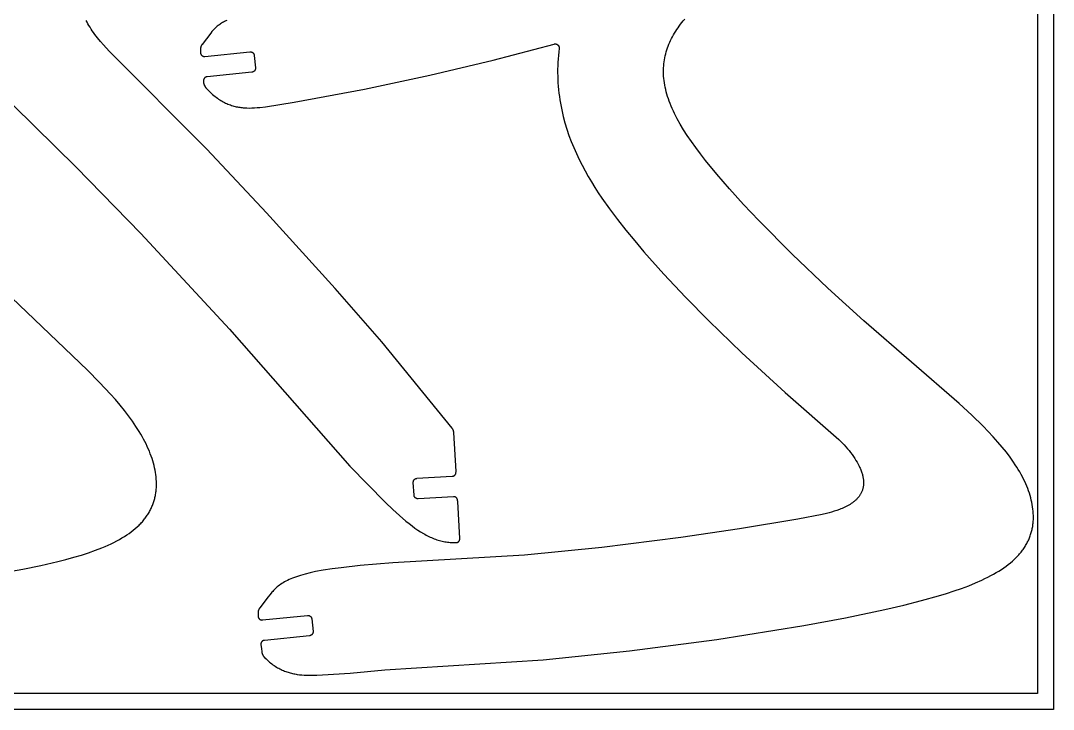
# Model space of a CAD drawing. Header units: millimetres. Extents: x -13379 to -9942, y 7 to 1157.
# Drawn here: x -10467 to -9942, y 7 to 357 of the extents above; entities that cross this region are included whole.
import ezdxf

# ---------------------------------------------------------------- set-up
doc = ezdxf.new("R2010")
doc.units = ezdxf.units.MM
doc.header["$MEASUREMENT"] = 0
doc.layers.add('SECCIONES', color=7, linetype='Continuous')
doc.layers.add('TABLERO GONZALO', color=1, linetype='Continuous')

msp = doc.modelspace()

# ---------------------------------------------------------------- linework, layer by layer
at = {"layer": 'SECCIONES'}
for points in [[(-10299.58, 24.94, 0), (-10281.94, 26.57, 0), (-10201.34, 31.75, 0), (-10157.55, 36.26, 0), (-10113.12, 42.05, 0), (-10068.91, 49.12, 0), (-10047.72, 53.06, 0), (-10027.62, 57.27, 0), (-10018.1, 59.48, 0), (-10009.01, 61.78, 0), (-10000.44, 64.18, 0), (-9996.36, 65.43, 0), (-9992.43, 66.72, 0), (-9988.65, 68.03, 0), (-9985.05, 69.39, 0), (-9981.61, 70.79, 0), (-9978.36, 72.24, 0), (-9976.8, 72.97, 0), (-9975.29, 73.72, 0), (-9973.83, 74.49, 0), (-9972.41, 75.26, 0), (-9971.04, 76.05, 0), (-9969.72, 76.84, 0), (-9968.45, 77.65, 0), (-9967.23, 78.48, 0), (-9966.06, 79.31, 0), (-9964.94, 80.16, 0), (-9963.87, 81.02, 0), (-9962.84, 81.89, 0), (-9961.87, 82.77, 0), (-9960.94, 83.67, 0), (-9960.07, 84.58, 0), (-9959.65, 85.04, 0), (-9959.24, 85.5, 0), (-9958.85, 85.97, 0), (-9958.46, 86.43, 0), (-9958.09, 86.9, 0), (-9957.73, 87.38, 0), (-9957.39, 87.85, 0), (-9957.05, 88.33, 0), (-9956.73, 88.82, 0), (-9956.42, 89.3, 0), (-9956.12, 89.79, 0), (-9955.83, 90.28, 0), (-9955.55, 90.77, 0), (-9955.28, 91.27, 0), (-9955.03, 91.77, 0), (-9954.79, 92.27, 0), (-9954.56, 92.77, 0), (-9954.33, 93.28, 0), (-9954.13, 93.79, 0), (-9953.93, 94.3, 0), (-9953.74, 94.81, 0), (-9953.56, 95.33, 0), (-9953.4, 95.84, 0), (-9953.24, 96.37, 0), (-9953.1, 96.89, 0), (-9952.96, 97.41, 0), (-9952.84, 97.94, 0), (-9952.73, 98.47, 0), (-9952.63, 99, 0), (-9952.53, 99.54, 0), (-9952.45, 100.07, 0), (-9952.38, 100.61, 0), (-9952.32, 101.15, 0), (-9952.27, 101.69, 0), (-9952.22, 102.24, 0), (-9952.19, 102.78, 0), (-9952.17, 103.33, 0), (-9952.16, 103.88, 0), (-9952.16, 104.99, 0), (-9952.2, 106.1, 0), (-9952.28, 107.22, 0), (-9952.4, 108.35, 0), (-9952.55, 109.48, 0), (-9952.74, 110.62, 0), (-9952.96, 111.77, 0), (-9953.23, 112.92, 0), (-9953.52, 114.08, 0), (-9953.85, 115.24, 0), (-9954.22, 116.41, 0), (-9954.62, 117.58, 0), (-9955.06, 118.77, 0), (-9955.54, 119.95, 0), (-9956.04, 121.14, 0), (-9956.59, 122.34, 0), (-9957.17, 123.55, 0), (-9957.78, 124.76, 0), (-9958.43, 125.97, 0), (-9959.12, 127.19, 0), (-9959.84, 128.42, 0), (-9960.6, 129.65, 0), (-9961.39, 130.9, 0), (-9962.22, 132.14, 0), (-9963.99, 134.66, 0), (-9965.91, 137.2, 0), (-9967.98, 139.78, 0), (-9970.19, 142.39, 0), (-9972.56, 145.04, 0), (-9975.08, 147.73, 0), (-9977.75, 150.47, 0), (-9983.54, 156.1, 0), (-9989.92, 161.97, 0), (-10038.38, 204, 0), (-10056.75, 220.67, 0), (-10074.87, 237.96, 0), (-10091.78, 255.02, 0), (-10099.5, 263.21, 0), (-10106.62, 271.06, 0), (-10113.06, 278.5, 0), (-10118.8, 285.5, 0), (-10121.39, 288.84, 0), (-10123.81, 292.06, 0), (-10126.04, 295.18, 0), (-10128.1, 298.2, 0), (-10129.97, 301.12, 0), (-10131.68, 303.94, 0), (-10133.21, 306.68, 0), (-10133.92, 308.01, 0), (-10134.58, 309.33, 0), (-10135.21, 310.63, 0), (-10135.79, 311.91, 0), (-10136.34, 313.17, 0), (-10136.85, 314.42, 0), (-10137.31, 315.64, 0), (-10137.75, 316.86, 0), (-10138.14, 318.06, 0), (-10138.5, 319.24, 0), (-10138.83, 320.41, 0), (-10139.11, 321.57, 0), (-10139.37, 322.72, 0), (-10139.59, 323.85, 0), (-10139.77, 324.98, 0), (-10139.93, 326.09, 0), (-10140.05, 327.19, 0), (-10140.13, 328.28, 0), (-10140.19, 329.37, 0), (-10140.21, 330.44, 0), (-10140.21, 331.5, 0), (-10140.17, 332.56, 0), (-10140.1, 333.61, 0), (-10140, 334.65, 0), (-10139.87, 335.68, 0), (-10139.72, 336.7, 0), (-10139.53, 337.72, 0), (-10139.31, 338.72, 0), (-10139.07, 339.72, 0), (-10138.79, 340.71, 0), (-10138.49, 341.7, 0), (-10138.17, 342.68, 0), (-10137.81, 343.65, 0), (-10137.43, 344.61, 0), (-10137.02, 345.57, 0), (-10136.58, 346.51, 0), (-10136.12, 347.46, 0), (-10135.63, 348.39, 0), (-10135.12, 349.32, 0), (-10134.58, 350.24, 0), (-10134.02, 351.15, 0), (-10133.44, 352.06, 0), (-10132.83, 352.95, 0), (-10132.19, 353.84, 0), (-10131.54, 354.73, 0), (-10130.86, 355.6, 0), (-10130.16, 356.47, 0), (-10129.44, 357.33, 0)], [(-10492.17, 334.51, 0), (-10438.85, 282.03, 0), (-10405.93, 248.34, 0), (-10360.86, 199.76, 0), (-10299.72, 130.1, 0), (-10281.59, 111.71, 0), (-10277.87, 108.17, 0), (-10274.4, 105.01, 0), (-10271.14, 102.23, 0), (-10269.58, 100.96, 0), (-10268.07, 99.79, 0), (-10266.58, 98.7, 0), (-10265.13, 97.69, 0), (-10263.71, 96.76, 0), (-10262.3, 95.91, 0), (-10261.61, 95.51, 0), (-10260.92, 95.13, 0), (-10260.24, 94.78, 0), (-10259.55, 94.44, 0), (-10258.87, 94.11, 0), (-10258.19, 93.81, 0), (-10257.52, 93.53, 0), (-10256.84, 93.26, 0), (-10256.17, 93.01, 0), (-10255.49, 92.78, 0), (-10254.82, 92.56, 0), (-10254.14, 92.36, 0), (-10253.46, 92.18, 0), (-10252.78, 92.02, 0), (-10252.09, 91.87, 0), (-10251.41, 91.74, 0), (-10250.72, 91.62, 0), (-10250.02, 91.52, 0), (-10249.32, 91.44, 0), (-10248.62, 91.37, 0), (-10247.91, 91.32, 0), (-10247.19, 91.28, 0), (-10246.47, 91.26, 0), (-10245.74, 91.26, 0), (-10245.69, 91.26, 0), (-10245.64, 91.26, 0), (-10245.59, 91.26, 0), (-10245.54, 91.27, 0), (-10245.49, 91.27, 0), (-10245.44, 91.28, 0), (-10245.39, 91.29, 0), (-10245.34, 91.3, 0), (-10245.29, 91.31, 0), (-10245.24, 91.32, 0), (-10245.19, 91.33, 0), (-10245.14, 91.35, 0), (-10245.09, 91.36, 0), (-10245.04, 91.38, 0), (-10244.99, 91.4, 0), (-10244.95, 91.42, 0), (-10244.9, 91.44, 0), (-10244.85, 91.46, 0), (-10244.81, 91.49, 0), (-10244.76, 91.51, 0), (-10244.72, 91.54, 0), (-10244.67, 91.56, 0), (-10244.63, 91.59, 0), (-10244.59, 91.62, 0), (-10244.55, 91.65, 0), (-10244.51, 91.68, 0), (-10244.47, 91.71, 0), (-10244.43, 91.75, 0), (-10244.39, 91.78, 0), (-10244.36, 91.81, 0), (-10244.32, 91.85, 0), (-10244.29, 91.88, 0), (-10244.25, 91.92, 0), (-10244.22, 91.96, 0), (-10244.19, 92, 0), (-10244.16, 92.04, 0), (-10244.13, 92.08, 0), (-10244.1, 92.12, 0), (-10244.07, 92.16, 0), (-10244.04, 92.2, 0), (-10244.02, 92.25, 0), (-10243.99, 92.29, 0), (-10243.97, 92.34, 0), (-10243.94, 92.38, 0), (-10243.92, 92.43, 0), (-10243.9, 92.48, 0), (-10243.88, 92.52, 0), (-10243.86, 92.57, 0), (-10243.85, 92.62, 0), (-10243.83, 92.67, 0), (-10243.82, 92.72, 0), (-10243.8, 92.77, 0), (-10243.79, 92.82, 0), (-10243.78, 92.87, 0), (-10243.77, 92.92, 0), (-10243.76, 92.97, 0), (-10243.76, 93.02, 0), (-10243.75, 93.07, 0), (-10243.75, 93.12, 0), (-10243.74, 93.17, 0), (-10243.74, 93.22, 0), (-10243.74, 93.27, 0), (-10243.74, 93.32, 0), (-10243.75, 93.37, 0), (-10244.83, 112.23, 0), (-10244.86, 112.73, 0), (-10244.86, 112.79, 0), (-10244.87, 112.86, 0), (-10244.88, 112.93, 0), (-10244.89, 113, 0), (-10244.91, 113.06, 0), (-10244.92, 113.13, 0), (-10244.94, 113.2, 0), (-10244.96, 113.26, 0), (-10244.99, 113.33, 0), (-10245.01, 113.39, 0), (-10245.04, 113.45, 0), (-10245.07, 113.51, 0), (-10245.1, 113.57, 0), (-10245.13, 113.63, 0), (-10245.17, 113.69, 0), (-10245.21, 113.75, 0), (-10245.25, 113.8, 0), (-10245.29, 113.86, 0), (-10245.33, 113.91, 0), (-10245.38, 113.96, 0), (-10245.43, 114.01, 0), (-10245.47, 114.06, 0), (-10245.52, 114.11, 0), (-10245.58, 114.15, 0), (-10245.63, 114.19, 0), (-10245.68, 114.23, 0), (-10245.74, 114.27, 0), (-10245.8, 114.31, 0), (-10245.86, 114.34, 0), (-10245.92, 114.38, 0), (-10245.98, 114.41, 0), (-10246.04, 114.44, 0), (-10246.1, 114.46, 0), (-10246.16, 114.49, 0), (-10246.23, 114.51, 0), (-10246.29, 114.53, 0), (-10246.36, 114.55, 0), (-10246.43, 114.57, 0), (-10246.49, 114.58, 0), (-10246.56, 114.59, 0), (-10246.63, 114.6, 0), (-10246.7, 114.61, 0), (-10246.76, 114.61, 0), (-10246.83, 114.61, 0), (-10246.9, 114.61, 0), (-10246.97, 114.61, 0), (-10264.94, 113.58, 0), (-10265.01, 113.57, 0), (-10265.08, 113.57, 0), (-10265.14, 113.57, 0), (-10265.21, 113.58, 0), (-10265.28, 113.58, 0), (-10265.35, 113.59, 0), (-10265.42, 113.6, 0), (-10265.48, 113.62, 0), (-10265.55, 113.63, 0), (-10265.61, 113.65, 0), (-10265.68, 113.67, 0), (-10265.74, 113.69, 0), (-10265.81, 113.72, 0), (-10265.87, 113.75, 0), (-10265.93, 113.78, 0), (-10265.99, 113.81, 0), (-10266.05, 113.84, 0), (-10266.11, 113.87, 0), (-10266.17, 113.91, 0), (-10266.23, 113.95, 0), (-10266.28, 113.99, 0), (-10266.33, 114.03, 0), (-10266.39, 114.08, 0), (-10266.44, 114.13, 0), (-10266.48, 114.17, 0), (-10266.53, 114.22, 0), (-10266.58, 114.27, 0), (-10266.62, 114.33, 0), (-10266.66, 114.38, 0), (-10266.7, 114.44, 0), (-10266.74, 114.49, 0), (-10266.77, 114.55, 0), (-10266.81, 114.61, 0), (-10266.84, 114.67, 0), (-10266.87, 114.73, 0), (-10266.9, 114.8, 0), (-10266.92, 114.86, 0), (-10266.95, 114.92, 0), (-10266.97, 114.99, 0), (-10266.99, 115.05, 0), (-10267, 115.12, 0), (-10267.02, 115.19, 0), (-10267.03, 115.25, 0), (-10267.04, 115.32, 0), (-10267.05, 115.39, 0), (-10267.05, 115.46, 0), (-10267.42, 121.85, 0), (-10267.42, 121.92, 0), (-10267.42, 121.99, 0), (-10267.42, 122.06, 0), (-10267.42, 122.13, 0), (-10267.41, 122.2, 0), (-10267.4, 122.26, 0), (-10267.39, 122.33, 0), (-10267.37, 122.4, 0), (-10267.36, 122.47, 0), (-10267.34, 122.54, 0), (-10267.32, 122.6, 0), (-10267.29, 122.67, 0), (-10267.27, 122.73, 0), (-10267.24, 122.8, 0), (-10267.21, 122.86, 0), (-10267.18, 122.92, 0), (-10267.14, 122.98, 0), (-10267.1, 123.04, 0), (-10267.07, 123.1, 0), (-10267.03, 123.16, 0), (-10266.98, 123.21, 0), (-10266.94, 123.27, 0), (-10266.89, 123.32, 0), (-10266.84, 123.37, 0), (-10266.79, 123.42, 0), (-10266.74, 123.46, 0), (-10266.69, 123.51, 0), (-10266.63, 123.55, 0), (-10266.58, 123.59, 0), (-10266.52, 123.63, 0), (-10266.46, 123.67, 0), (-10266.4, 123.71, 0), (-10266.34, 123.74, 0), (-10266.28, 123.77, 0), (-10266.21, 123.8, 0), (-10266.15, 123.82, 0), (-10266.08, 123.85, 0), (-10266.02, 123.87, 0), (-10265.95, 123.89, 0), (-10265.88, 123.91, 0), (-10265.81, 123.92, 0), (-10265.74, 123.94, 0), (-10265.68, 123.95, 0), (-10265.61, 123.95, 0), (-10265.54, 123.96, 0), (-10247.59, 124.99, 0), (-10247.52, 125, 0), (-10247.45, 125, 0), (-10247.38, 125.01, 0), (-10247.31, 125.03, 0), (-10247.25, 125.04, 0), (-10247.18, 125.06, 0), (-10247.11, 125.08, 0), (-10247.05, 125.1, 0), (-10246.98, 125.12, 0), (-10246.92, 125.15, 0), (-10246.85, 125.18, 0), (-10246.79, 125.21, 0), (-10246.73, 125.24, 0), (-10246.67, 125.27, 0), (-10246.61, 125.31, 0), (-10246.55, 125.35, 0), (-10246.5, 125.39, 0), (-10246.44, 125.43, 0), (-10246.39, 125.48, 0), (-10246.34, 125.53, 0), (-10246.29, 125.57, 0), (-10246.24, 125.62, 0), (-10246.19, 125.68, 0), (-10246.15, 125.73, 0), (-10246.11, 125.78, 0), (-10246.07, 125.84, 0), (-10246.03, 125.9, 0), (-10245.99, 125.96, 0), (-10245.96, 126.02, 0), (-10245.92, 126.08, 0), (-10245.89, 126.14, 0), (-10245.86, 126.2, 0), (-10245.84, 126.27, 0), (-10245.81, 126.33, 0), (-10245.79, 126.4, 0), (-10245.77, 126.47, 0), (-10245.76, 126.53, 0), (-10245.74, 126.6, 0), (-10245.73, 126.67, 0), (-10245.72, 126.74, 0), (-10245.71, 126.81, 0), (-10245.71, 126.88, 0), (-10245.71, 126.94, 0), (-10245.7, 127.25, 0), (-10245.7, 127.29, 0), (-10245.7, 127.32, 0), (-10245.7, 127.36, 0), (-10245.7, 127.4, 0), (-10246.84, 147.24, 0), (-10246.85, 147.31, 0), (-10246.85, 147.39, 0), (-10246.86, 147.46, 0), (-10246.87, 147.54, 0), (-10246.88, 147.62, 0), (-10246.89, 147.69, 0), (-10246.91, 147.77, 0), (-10246.92, 147.84, 0), (-10246.94, 147.92, 0), (-10246.96, 147.99, 0), (-10246.98, 148.07, 0), (-10247, 148.14, 0), (-10247.02, 148.22, 0), (-10247.05, 148.29, 0), (-10247.07, 148.36, 0), (-10247.1, 148.44, 0), (-10247.13, 148.51, 0), (-10247.16, 148.58, 0), (-10247.19, 148.65, 0), (-10247.22, 148.72, 0), (-10247.26, 148.79, 0), (-10247.29, 148.86, 0), (-10247.33, 148.93, 0), (-10247.37, 149, 0), (-10247.4, 149.06, 0), (-10247.44, 149.13, 0), (-10247.49, 149.19, 0), (-10247.53, 149.26, 0), (-10247.57, 149.32, 0), (-10247.62, 149.38, 0), (-10247.66, 149.44, 0), (-10247.71, 149.5, 0), (-10283.49, 193.29, 0), (-10307.13, 220.48, 0), (-10341.96, 258.86, 0), (-10372.43, 291.18, 0), (-10421.98, 340.98, 0), (-10424.98, 344.28, 0), (-10426.48, 346.02, 0), (-10427.93, 347.8, 0), (-10429.31, 349.59, 0), (-10429.97, 350.49, 0), (-10430.59, 351.39, 0), (-10431.19, 352.29, 0), (-10431.76, 353.19, 0), (-10432.29, 354.08, 0), (-10432.79, 354.96, 0), (-10433.25, 355.84, 0), (-10433.68, 356.71, 0)], [(-10362.19, 356.68, 0), (-10362.77, 356.4, 0), (-10363.33, 356.12, 0), (-10363.87, 355.84, 0), (-10364.39, 355.55, 0), (-10364.88, 355.26, 0), (-10365.35, 354.96, 0), (-10365.81, 354.66, 0), (-10366.24, 354.35, 0), (-10366.66, 354.04, 0), (-10367.06, 353.72, 0), (-10367.44, 353.4, 0), (-10367.81, 353.07, 0), (-10368.16, 352.73, 0), (-10368.5, 352.39, 0), (-10368.84, 352.05, 0), (-10369.16, 351.7, 0), (-10369.47, 351.34, 0), (-10369.77, 350.98, 0), (-10370.36, 350.23, 0), (-10374.75, 344.53, 0), (-10374.8, 344.47, 0), (-10374.85, 344.41, 0), (-10374.89, 344.34, 0), (-10374.94, 344.27, 0), (-10374.98, 344.21, 0), (-10375.02, 344.14, 0), (-10375.06, 344.07, 0), (-10375.1, 344, 0), (-10375.14, 343.93, 0), (-10375.18, 343.86, 0), (-10375.21, 343.78, 0), (-10375.25, 343.71, 0), (-10375.28, 343.63, 0), (-10375.31, 343.56, 0), (-10375.34, 343.48, 0), (-10375.36, 343.41, 0), (-10375.39, 343.33, 0), (-10375.41, 343.25, 0), (-10375.44, 343.17, 0), (-10375.46, 343.1, 0), (-10375.48, 343.02, 0), (-10375.5, 342.94, 0), (-10375.51, 342.86, 0), (-10375.53, 342.78, 0), (-10375.54, 342.7, 0), (-10375.55, 342.62, 0), (-10375.56, 342.54, 0), (-10375.57, 342.46, 0), (-10375.58, 342.38, 0), (-10375.58, 342.3, 0), (-10375.58, 342.22, 0), (-10375.59, 342.14, 0), (-10375.6, 341.3, 0), (-10375.61, 340.4, 0), (-10375.61, 340.33, 0), (-10375.6, 340.27, 0), (-10375.6, 340.2, 0), (-10375.59, 340.13, 0), (-10375.58, 340.06, 0), (-10375.57, 339.99, 0), (-10375.56, 339.93, 0), (-10375.54, 339.86, 0), (-10375.52, 339.79, 0), (-10375.5, 339.73, 0), (-10375.48, 339.66, 0), (-10375.45, 339.6, 0), (-10375.42, 339.54, 0), (-10375.39, 339.47, 0), (-10375.36, 339.41, 0), (-10375.33, 339.35, 0), (-10375.29, 339.3, 0), (-10375.25, 339.24, 0), (-10375.21, 339.18, 0), (-10375.17, 339.13, 0), (-10375.13, 339.07, 0), (-10375.08, 339.02, 0), (-10375.03, 338.97, 0), (-10374.98, 338.93, 0), (-10374.93, 338.88, 0), (-10374.88, 338.83, 0), (-10374.83, 338.79, 0), (-10374.77, 338.75, 0), (-10374.71, 338.71, 0), (-10374.66, 338.67, 0), (-10374.6, 338.64, 0), (-10374.54, 338.61, 0), (-10374.47, 338.58, 0), (-10374.41, 338.55, 0), (-10374.35, 338.52, 0), (-10374.28, 338.5, 0), (-10374.22, 338.47, 0), (-10374.15, 338.45, 0), (-10374.09, 338.44, 0), (-10374.02, 338.42, 0), (-10373.95, 338.41, 0), (-10373.88, 338.4, 0), (-10373.82, 338.39, 0), (-10373.75, 338.38, 0), (-10373.68, 338.38, 0), (-10373.61, 338.38, 0), (-10373.54, 338.38, 0), (-10373.47, 338.38, 0), (-10373.4, 338.39, 0), (-10350.48, 340.73, 0), (-10350.41, 340.74, 0), (-10350.35, 340.74, 0), (-10350.28, 340.74, 0), (-10350.21, 340.74, 0), (-10350.14, 340.74, 0), (-10350.07, 340.73, 0), (-10350.01, 340.72, 0), (-10349.94, 340.71, 0), (-10349.87, 340.7, 0), (-10349.8, 340.68, 0), (-10349.74, 340.67, 0), (-10349.67, 340.65, 0), (-10349.61, 340.62, 0), (-10349.54, 340.6, 0), (-10349.48, 340.57, 0), (-10349.42, 340.55, 0), (-10349.36, 340.51, 0), (-10349.3, 340.48, 0), (-10349.24, 340.45, 0), (-10349.18, 340.41, 0), (-10349.13, 340.37, 0), (-10349.07, 340.33, 0), (-10349.02, 340.29, 0), (-10348.96, 340.25, 0), (-10348.91, 340.2, 0), (-10348.86, 340.15, 0), (-10348.82, 340.1, 0), (-10348.77, 340.05, 0), (-10348.73, 340, 0), (-10348.69, 339.95, 0), (-10348.65, 339.89, 0), (-10348.61, 339.84, 0), (-10348.57, 339.78, 0), (-10348.54, 339.72, 0), (-10348.5, 339.66, 0), (-10348.47, 339.6, 0), (-10348.44, 339.54, 0), (-10348.42, 339.47, 0), (-10348.39, 339.41, 0), (-10348.37, 339.34, 0), (-10348.35, 339.28, 0), (-10348.34, 339.21, 0), (-10348.32, 339.15, 0), (-10348.31, 339.08, 0), (-10348.3, 339.01, 0), (-10348.29, 338.94, 0), (-10347.64, 332.58, 0), (-10347.63, 332.51, 0), (-10347.63, 332.44, 0), (-10347.63, 332.37, 0), (-10347.63, 332.3, 0), (-10347.63, 332.24, 0), (-10347.64, 332.17, 0), (-10347.65, 332.1, 0), (-10347.66, 332.03, 0), (-10347.67, 331.96, 0), (-10347.69, 331.9, 0), (-10347.7, 331.83, 0), (-10347.72, 331.77, 0), (-10347.75, 331.7, 0), (-10347.77, 331.64, 0), (-10347.8, 331.57, 0), (-10347.82, 331.51, 0), (-10347.85, 331.45, 0), (-10347.89, 331.39, 0), (-10347.92, 331.33, 0), (-10347.96, 331.27, 0), (-10348, 331.22, 0), (-10348.04, 331.16, 0), (-10348.08, 331.11, 0), (-10348.12, 331.06, 0), (-10348.17, 331.01, 0), (-10348.22, 330.96, 0), (-10348.27, 330.91, 0), (-10348.32, 330.86, 0), (-10348.37, 330.82, 0), (-10348.42, 330.78, 0), (-10348.48, 330.74, 0), (-10348.53, 330.7, 0), (-10348.59, 330.66, 0), (-10348.65, 330.63, 0), (-10348.71, 330.6, 0), (-10348.77, 330.57, 0), (-10348.83, 330.54, 0), (-10348.9, 330.51, 0), (-10348.96, 330.49, 0), (-10349.03, 330.47, 0), (-10349.09, 330.45, 0), (-10349.16, 330.43, 0), (-10349.22, 330.41, 0), (-10349.29, 330.4, 0), (-10349.36, 330.39, 0), (-10349.43, 330.38, 0), (-10372.27, 328.05, 0), (-10372.33, 328.04, 0), (-10372.4, 328.03, 0), (-10372.47, 328.02, 0), (-10372.54, 328, 0), (-10372.61, 327.99, 0), (-10372.67, 327.97, 0), (-10372.74, 327.94, 0), (-10372.8, 327.92, 0), (-10372.87, 327.89, 0), (-10372.93, 327.86, 0), (-10372.99, 327.83, 0), (-10373.05, 327.8, 0), (-10373.11, 327.76, 0), (-10373.17, 327.73, 0), (-10373.23, 327.69, 0), (-10373.28, 327.65, 0), (-10373.34, 327.6, 0), (-10373.39, 327.56, 0), (-10373.44, 327.51, 0), (-10373.49, 327.46, 0), (-10373.54, 327.41, 0), (-10373.58, 327.36, 0), (-10373.63, 327.31, 0), (-10373.67, 327.25, 0), (-10373.71, 327.19, 0), (-10373.75, 327.14, 0), (-10373.79, 327.08, 0), (-10373.82, 327.02, 0), (-10373.85, 326.95, 0), (-10373.88, 326.89, 0), (-10373.91, 326.83, 0), (-10373.94, 326.76, 0), (-10373.96, 326.7, 0), (-10373.98, 326.63, 0), (-10374, 326.57, 0), (-10374.01, 326.5, 0), (-10374.03, 326.43, 0), (-10374.04, 326.36, 0), (-10374.05, 326.29, 0), (-10374.06, 326.22, 0), (-10374.06, 326.16, 0), (-10374.06, 326.09, 0), (-10374.07, 325.55, 0), (-10374.07, 325.44, 0), (-10374.07, 325.32, 0), (-10374.06, 325.21, 0), (-10374.05, 325.09, 0), (-10374.04, 324.98, 0), (-10374.02, 324.86, 0), (-10374, 324.75, 0), (-10373.97, 324.63, 0), (-10373.95, 324.52, 0), (-10373.92, 324.41, 0), (-10373.88, 324.3, 0), (-10373.85, 324.19, 0), (-10373.81, 324.08, 0), (-10373.76, 323.97, 0), (-10373.72, 323.87, 0), (-10373.67, 323.76, 0), (-10373.45, 323.32, 0), (-10373.41, 323.22, 0), (-10373.36, 323.13, 0), (-10373.3, 323.03, 0), (-10373.25, 322.94, 0), (-10373.19, 322.85, 0), (-10373.13, 322.76, 0), (-10373.07, 322.68, 0), (-10373, 322.59, 0), (-10372.94, 322.51, 0), (-10372.87, 322.43, 0), (-10372.79, 322.35, 0), (-10372.72, 322.27, 0), (-10372.65, 322.19, 0), (-10372.57, 322.12, 0), (-10372.49, 322.05, 0), (-10372.41, 321.98, 0), (-10371.81, 321.34, 0), (-10371.21, 320.73, 0), (-10370.61, 320.15, 0), (-10370.01, 319.59, 0), (-10369.41, 319.06, 0), (-10368.81, 318.55, 0), (-10368.21, 318.06, 0), (-10367.61, 317.6, 0), (-10367, 317.17, 0), (-10366.4, 316.75, 0), (-10365.8, 316.36, 0), (-10365.2, 315.99, 0), (-10364.6, 315.63, 0), (-10364, 315.3, 0), (-10363.41, 314.99, 0), (-10362.81, 314.7, 0), (-10362.21, 314.43, 0), (-10361.62, 314.17, 0), (-10361.02, 313.93, 0), (-10360.42, 313.71, 0), (-10359.83, 313.51, 0), (-10359.23, 313.32, 0), (-10358.64, 313.15, 0), (-10358.04, 312.99, 0), (-10357.44, 312.85, 0), (-10356.85, 312.73, 0), (-10356.25, 312.62, 0), (-10355.65, 312.52, 0), (-10355.04, 312.43, 0), (-10354.44, 312.36, 0), (-10353.83, 312.3, 0), (-10353.22, 312.25, 0), (-10352.6, 312.21, 0), (-10351.98, 312.19, 0), (-10350.73, 312.17, 0), (-10349.45, 312.19, 0), (-10348.15, 312.25, 0), (-10346.81, 312.35, 0), (-10345.43, 312.48, 0), (-10342.53, 312.82, 0), (-10327.95, 315.09, 0), (-10292.29, 321.68, 0), (-10258.93, 328.83, 0), (-10226.84, 336.51, 0), (-10195.78, 344.68, 0), (-10195.72, 344.7, 0), (-10195.65, 344.71, 0), (-10195.58, 344.72, 0), (-10195.51, 344.73, 0), (-10195.44, 344.74, 0), (-10195.38, 344.75, 0), (-10195.31, 344.75, 0), (-10195.24, 344.75, 0), (-10195.17, 344.75, 0), (-10195.1, 344.75, 0), (-10195.03, 344.74, 0), (-10194.96, 344.73, 0), (-10194.89, 344.72, 0), (-10194.83, 344.71, 0), (-10194.76, 344.69, 0), (-10194.69, 344.67, 0), (-10194.63, 344.65, 0), (-10194.56, 344.63, 0), (-10194.5, 344.6, 0), (-10194.43, 344.58, 0), (-10194.37, 344.55, 0), (-10194.31, 344.51, 0), (-10194.25, 344.48, 0), (-10194.19, 344.44, 0), (-10194.13, 344.41, 0), (-10194.07, 344.37, 0), (-10194.02, 344.33, 0), (-10193.97, 344.28, 0), (-10193.91, 344.24, 0), (-10193.86, 344.19, 0), (-10193.81, 344.14, 0), (-10193.77, 344.09, 0), (-10193.72, 344.04, 0), (-10193.68, 343.98, 0), (-10193.64, 343.93, 0), (-10193.6, 343.87, 0), (-10193.56, 343.81, 0), (-10193.52, 343.76, 0), (-10193.49, 343.69, 0), (-10193.46, 343.63, 0), (-10193.43, 343.57, 0), (-10193.4, 343.51, 0), (-10193.38, 343.44, 0), (-10193.35, 343.38, 0), (-10193.33, 343.31, 0), (-10193.31, 343.24, 0), (-10193.3, 343.18, 0), (-10193.28, 343.11, 0), (-10193.27, 343.04, 0), (-10193.26, 342.97, 0), (-10193.26, 342.9, 0), (-10193.25, 342.83, 0), (-10193.25, 342.77, 0), (-10193.25, 342.7, 0), (-10193.26, 342.63, 0), (-10193.26, 342.56, 0), (-10193.27, 342.49, 0), (-10193.49, 340.7, 0), (-10193.67, 338.91, 0), (-10193.81, 337.11, 0), (-10193.92, 335.31, 0), (-10193.99, 333.58, 0), (-10194.03, 331.84, 0), (-10194.04, 330.11, 0), (-10194.01, 328.38, 0), (-10193.95, 326.65, 0), (-10193.86, 324.92, 0), (-10193.73, 323.19, 0), (-10193.57, 321.47, 0), (-10193.38, 319.76, 0), (-10193.16, 318.06, 0), (-10192.91, 316.36, 0), (-10192.62, 314.66, 0), (-10192.31, 312.97, 0), (-10191.97, 311.29, 0), (-10191.19, 307.94, 0), (-10190.32, 304.68, 0), (-10189.34, 301.45, 0), (-10188.26, 298.25, 0), (-10187.09, 295.09, 0), (-10185.84, 292.03, 0), (-10184.52, 289.02, 0), (-10183.11, 286.03, 0), (-10181.63, 283.09, 0), (-10180.1, 280.22, 0), (-10178.51, 277.39, 0), (-10176.85, 274.59, 0), (-10175.14, 271.83, 0), (-10173.36, 269.06, 0), (-10171.53, 266.33, 0), (-10167.74, 260.95, 0), (-10163.65, 255.49, 0), (-10159.43, 250.13, 0), (-10154.87, 244.58, 0), (-10150.21, 239.12, 0), (-10140.05, 227.78, 0), (-10129.01, 216.09, 0), (-10117.17, 204.08, 0), (-10100.37, 187.79, 0), (-10078.37, 167.54, 0), (-10051.05, 143.7, 0), (-10050.15, 142.81, 0), (-10049.27, 141.89, 0), (-10048.39, 140.95, 0), (-10047.54, 140, 0), (-10046.7, 139.03, 0), (-10045.9, 138.04, 0), (-10045.12, 137.05, 0), (-10044.37, 136.06, 0), (-10043.66, 135.06, 0), (-10042.99, 134.07, 0), (-10042.36, 133.07, 0), (-10041.78, 132.09, 0), (-10041.24, 131.11, 0), (-10040.74, 130.13, 0), (-10040.51, 129.65, 0), (-10040.29, 129.17, 0), (-10040.09, 128.7, 0), (-10039.9, 128.23, 0), (-10039.72, 127.76, 0), (-10039.55, 127.29, 0), (-10039.39, 126.83, 0), (-10039.25, 126.38, 0), (-10039.12, 125.92, 0), (-10039, 125.48, 0), (-10038.9, 125.03, 0), (-10038.8, 124.59, 0), (-10038.73, 124.16, 0), (-10038.66, 123.73, 0), (-10038.6, 123.31, 0), (-10038.56, 122.89, 0), (-10038.53, 122.47, 0), (-10038.51, 122.07, 0), (-10038.51, 121.66, 0), (-10038.52, 121.26, 0), (-10038.54, 120.87, 0), (-10038.57, 120.49, 0), (-10038.61, 120.1, 0), (-10038.67, 119.73, 0), (-10038.73, 119.36, 0), (-10038.81, 119, 0), (-10038.9, 118.64, 0), (-10039, 118.29, 0), (-10039.11, 117.94, 0), (-10039.23, 117.6, 0), (-10039.36, 117.26, 0), (-10039.51, 116.93, 0), (-10039.66, 116.61, 0), (-10039.82, 116.29, 0), (-10039.99, 115.98, 0), (-10040.17, 115.68, 0), (-10040.36, 115.38, 0), (-10040.56, 115.08, 0), (-10040.77, 114.79, 0), (-10040.99, 114.51, 0), (-10041.21, 114.23, 0), (-10041.45, 113.96, 0), (-10041.69, 113.7, 0), (-10041.93, 113.44, 0), (-10042.19, 113.18, 0), (-10042.45, 112.93, 0), (-10042.72, 112.69, 0), (-10043, 112.45, 0), (-10043.28, 112.22, 0), (-10043.56, 111.99, 0), (-10043.86, 111.76, 0), (-10044.15, 111.55, 0), (-10044.46, 111.33, 0), (-10044.76, 111.13, 0), (-10045.39, 110.73, 0), (-10046.03, 110.34, 0), (-10046.69, 109.98, 0), (-10047.36, 109.63, 0), (-10048.03, 109.3, 0), (-10048.71, 108.99, 0), (-10049.4, 108.69, 0), (-10050.09, 108.41, 0), (-10050.77, 108.15, 0), (-10052.14, 107.65, 0), (-10053.49, 107.21, 0), (-10054.8, 106.81, 0), (-10056.07, 106.45, 0), (-10057.28, 106.13, 0), (-10059.53, 105.6, 0), (-10071.89, 103.27, 0), (-10101.6, 98.23, 0), (-10131.42, 93.84, 0), (-10171.63, 88.83, 0), (-10210.85, 84.98, 0), (-10277.74, 80.96, 0), (-10294.38, 79.58, 0), (-10304.03, 78.51, 0), (-10308.71, 77.9, 0), (-10313.2, 77.22, 0), (-10317.06, 76.53, 0), (-10319.81, 75.93, 0), (-10322.35, 75.3, 0), (-10323.54, 74.98, 0), (-10324.68, 74.64, 0), (-10325.78, 74.3, 0), (-10326.82, 73.95, 0), (-10327.82, 73.59, 0), (-10328.77, 73.22, 0), (-10329.68, 72.85, 0), (-10330.54, 72.47, 0), (-10331.37, 72.08, 0), (-10332.15, 71.68, 0), (-10332.89, 71.28, 0), (-10333.59, 70.87, 0), (-10334.26, 70.45, 0), (-10334.89, 70.03, 0), (-10335.48, 69.61, 0), (-10336.05, 69.18, 0), (-10336.59, 68.74, 0), (-10337.1, 68.3, 0), (-10337.58, 67.86, 0), (-10338.04, 67.41, 0), (-10338.47, 66.96, 0), (-10338.89, 66.51, 0), (-10339.29, 66.06, 0), (-10339.68, 65.61, 0), (-10340.41, 64.7, 0), (-10341.11, 63.8, 0), (-10345.5, 58.1, 0), (-10345.55, 58.04, 0), (-10345.59, 57.98, 0), (-10345.64, 57.91, 0), (-10345.68, 57.84, 0), (-10345.73, 57.78, 0), (-10345.77, 57.71, 0), (-10345.81, 57.64, 0), (-10345.85, 57.57, 0), (-10345.89, 57.5, 0), (-10345.92, 57.42, 0), (-10345.96, 57.35, 0), (-10345.99, 57.28, 0), (-10346.02, 57.2, 0), (-10346.05, 57.13, 0), (-10346.08, 57.05, 0), (-10346.11, 56.98, 0), (-10346.14, 56.9, 0), (-10346.16, 56.82, 0), (-10346.18, 56.74, 0), (-10346.2, 56.66, 0), (-10346.22, 56.59, 0), (-10346.24, 56.51, 0), (-10346.26, 56.43, 0), (-10346.27, 56.35, 0), (-10346.28, 56.27, 0), (-10346.3, 56.19, 0), (-10346.31, 56.11, 0), (-10346.31, 56.03, 0), (-10346.32, 55.95, 0), (-10346.33, 55.87, 0), (-10346.33, 55.79, 0), (-10346.33, 55.71, 0), (-10346.35, 54.27, 0), (-10346.35, 54.23, 0), (-10346.35, 54.2, 0), (-10346.35, 54.16, 0), (-10346.34, 54.12, 0), (-10346.34, 54.08, 0), (-10346.34, 54.04, 0), (-10346.33, 54, 0), (-10346.33, 53.96, 0), (-10346.28, 53.66, 0), (-10346.27, 53.59, 0), (-10346.26, 53.52, 0), (-10346.24, 53.46, 0), (-10346.22, 53.39, 0), (-10346.2, 53.32, 0), (-10346.18, 53.26, 0), (-10346.16, 53.19, 0), (-10346.13, 53.13, 0), (-10346.1, 53.07, 0), (-10346.07, 53, 0), (-10346.03, 52.94, 0), (-10346, 52.88, 0), (-10345.96, 52.83, 0), (-10345.92, 52.77, 0), (-10345.88, 52.71, 0), (-10345.83, 52.66, 0), (-10345.79, 52.61, 0), (-10345.74, 52.56, 0), (-10345.69, 52.51, 0), (-10345.64, 52.46, 0), (-10345.59, 52.42, 0), (-10345.53, 52.37, 0), (-10345.48, 52.33, 0), (-10345.42, 52.29, 0), (-10345.36, 52.25, 0), (-10345.3, 52.22, 0), (-10345.24, 52.19, 0), (-10345.18, 52.15, 0), (-10345.12, 52.12, 0), (-10345.05, 52.1, 0), (-10344.99, 52.07, 0), (-10344.92, 52.05, 0), (-10344.86, 52.03, 0), (-10344.79, 52.01, 0), (-10344.72, 52, 0), (-10344.66, 51.98, 0), (-10344.59, 51.97, 0), (-10344.52, 51.96, 0), (-10344.45, 51.96, 0), (-10344.38, 51.95, 0), (-10344.31, 51.95, 0), (-10344.24, 51.95, 0), (-10344.17, 51.96, 0), (-10344.1, 51.96, 0), (-10321.23, 54.3, 0), (-10321.16, 54.3, 0), (-10321.09, 54.31, 0), (-10321.02, 54.31, 0), (-10320.96, 54.31, 0), (-10320.89, 54.3, 0), (-10320.82, 54.3, 0), (-10320.75, 54.29, 0), (-10320.68, 54.28, 0), (-10320.62, 54.27, 0), (-10320.55, 54.25, 0), (-10320.48, 54.23, 0), (-10320.42, 54.21, 0), (-10320.35, 54.19, 0), (-10320.29, 54.17, 0), (-10320.23, 54.14, 0), (-10320.16, 54.11, 0), (-10320.1, 54.08, 0), (-10320.04, 54.05, 0), (-10319.98, 54.02, 0), (-10319.93, 53.98, 0), (-10319.87, 53.94, 0), (-10319.82, 53.9, 0), (-10319.76, 53.86, 0), (-10319.71, 53.82, 0), (-10319.66, 53.77, 0), (-10319.61, 53.72, 0), (-10319.56, 53.67, 0), (-10319.52, 53.62, 0), (-10319.47, 53.57, 0), (-10319.43, 53.52, 0), (-10319.39, 53.46, 0), (-10319.35, 53.4, 0), (-10319.32, 53.35, 0), (-10319.28, 53.29, 0), (-10319.25, 53.23, 0), (-10319.22, 53.17, 0), (-10319.19, 53.1, 0), (-10319.16, 53.04, 0), (-10319.14, 52.98, 0), (-10319.12, 52.91, 0), (-10319.1, 52.85, 0), (-10319.08, 52.78, 0), (-10319.07, 52.71, 0), (-10319.05, 52.65, 0), (-10319.04, 52.58, 0), (-10319.04, 52.51, 0), (-10318.39, 46.14, 0), (-10318.38, 46.08, 0), (-10318.38, 46.01, 0), (-10318.37, 45.94, 0), (-10318.38, 45.87, 0), (-10318.38, 45.8, 0), (-10318.39, 45.74, 0), (-10318.39, 45.67, 0), (-10318.4, 45.6, 0), (-10318.42, 45.53, 0), (-10318.43, 45.47, 0), (-10318.45, 45.4, 0), (-10318.47, 45.34, 0), (-10318.49, 45.27, 0), (-10318.51, 45.21, 0), (-10318.54, 45.14, 0), (-10318.57, 45.08, 0), (-10318.6, 45.02, 0), (-10318.63, 44.96, 0), (-10318.67, 44.9, 0), (-10318.7, 44.84, 0), (-10318.74, 44.79, 0), (-10318.78, 44.73, 0), (-10318.82, 44.68, 0), (-10318.87, 44.63, 0), (-10318.91, 44.58, 0), (-10318.96, 44.53, 0), (-10319.01, 44.48, 0), (-10319.06, 44.43, 0), (-10319.11, 44.39, 0), (-10319.17, 44.35, 0), (-10319.22, 44.31, 0), (-10319.28, 44.27, 0), (-10319.34, 44.23, 0), (-10319.4, 44.2, 0), (-10319.46, 44.17, 0), (-10319.52, 44.13, 0), (-10319.58, 44.11, 0), (-10319.64, 44.08, 0), (-10319.71, 44.06, 0), (-10319.77, 44.03, 0), (-10319.84, 44.02, 0), (-10319.9, 44, 0), (-10319.97, 43.98, 0), (-10320.04, 43.97, 0), (-10320.1, 43.96, 0), (-10320.17, 43.95, 0), (-10343.11, 41.61, 0), (-10343.18, 41.6, 0), (-10343.25, 41.59, 0), (-10343.32, 41.58, 0), (-10343.39, 41.56, 0), (-10343.45, 41.54, 0), (-10343.52, 41.52, 0), (-10343.58, 41.5, 0), (-10343.65, 41.48, 0), (-10343.71, 41.45, 0), (-10343.78, 41.42, 0), (-10343.84, 41.39, 0), (-10343.9, 41.36, 0), (-10343.96, 41.32, 0), (-10344.02, 41.28, 0), (-10344.07, 41.24, 0), (-10344.13, 41.2, 0), (-10344.18, 41.16, 0), (-10344.24, 41.12, 0), (-10344.29, 41.07, 0), (-10344.34, 41.02, 0), (-10344.38, 40.97, 0), (-10344.43, 40.92, 0), (-10344.47, 40.86, 0), (-10344.52, 40.81, 0), (-10344.56, 40.75, 0), (-10344.6, 40.69, 0), (-10344.63, 40.64, 0), (-10344.67, 40.58, 0), (-10344.7, 40.51, 0), (-10344.73, 40.45, 0), (-10344.76, 40.39, 0), (-10344.78, 40.32, 0), (-10344.8, 40.26, 0), (-10344.83, 40.19, 0), (-10344.84, 40.13, 0), (-10344.86, 40.06, 0), (-10344.87, 39.99, 0), (-10344.89, 39.92, 0), (-10344.9, 39.85, 0), (-10344.9, 39.78, 0), (-10344.91, 39.71, 0), (-10344.91, 39.65, 0), (-10344.91, 39.58, 0), (-10344.91, 39.51, 0), (-10344.9, 39.44, 0), (-10344.89, 39.37, 0), (-10344.64, 37.39, 0), (-10344.43, 35.81, 0), (-10344.36, 35.38, 0), (-10344.33, 35.22, 0), (-10344.31, 35.09, 0), (-10344.28, 34.99, 0), (-10344.27, 34.94, 0), (-10344.26, 34.9, 0), (-10344.25, 34.86, 0), (-10344.23, 34.82, 0), (-10344.22, 34.79, 0), (-10344.21, 34.76, 0), (-10344.19, 34.7, 0), (-10344.17, 34.65, 0), (-10344.12, 34.54, 0), (-10343.9, 34.1, 0), (-10343.85, 34, 0), (-10343.8, 33.91, 0), (-10343.75, 33.82, 0), (-10343.7, 33.73, 0), (-10343.64, 33.64, 0), (-10343.58, 33.55, 0), (-10343.51, 33.46, 0), (-10343.45, 33.37, 0), (-10343.38, 33.29, 0), (-10343.31, 33.21, 0), (-10343.24, 33.13, 0), (-10343.17, 33.05, 0), (-10343.09, 32.98, 0), (-10343.01, 32.9, 0), (-10342.94, 32.83, 0), (-10342.85, 32.76, 0), (-10342.27, 32.18, 0), (-10341.69, 31.63, 0), (-10341.1, 31.1, 0), (-10340.51, 30.59, 0), (-10339.93, 30.11, 0), (-10339.34, 29.66, 0), (-10338.75, 29.23, 0), (-10338.16, 28.82, 0), (-10337.57, 28.43, 0), (-10336.98, 28.06, 0), (-10336.39, 27.71, 0), (-10335.8, 27.39, 0), (-10335.21, 27.08, 0), (-10334.62, 26.79, 0), (-10334.03, 26.51, 0), (-10333.44, 26.26, 0), (-10332.86, 26.02, 0), (-10332.27, 25.8, 0), (-10331.68, 25.59, 0), (-10331.1, 25.39, 0), (-10330.51, 25.21, 0), (-10329.93, 25.05, 0), (-10329.34, 24.9, 0), (-10328.75, 24.76, 0), (-10328.17, 24.63, 0), (-10327.58, 24.51, 0), (-10326.99, 24.41, 0), (-10326.4, 24.31, 0), (-10325.21, 24.15, 0), (-10324.02, 24.03, 0), (-10322.81, 23.94, 0), (-10321.58, 23.88, 0), (-10320.34, 23.85, 0), (-10319.07, 23.84, 0), (-10316.42, 23.89, 0), (-10313.62, 24.01, 0), (-10299.58, 24.94, 0)], [(-10475.59, 76.03, 0), (-10465.98, 77.8, 0), (-10456.8, 79.67, 0), (-10448.12, 81.67, 0), (-10443.99, 82.73, 0), (-10440, 83.82, 0), (-10436.17, 84.97, 0), (-10432.51, 86.15, 0), (-10429.01, 87.39, 0), (-10425.69, 88.68, 0), (-10424.1, 89.34, 0), (-10422.56, 90.02, 0), (-10421.06, 90.72, 0), (-10419.61, 91.42, 0), (-10418.2, 92.14, 0), (-10416.85, 92.88, 0), (-10415.54, 93.63, 0), (-10414.28, 94.39, 0), (-10413.07, 95.17, 0), (-10411.91, 95.97, 0), (-10410.8, 96.77, 0), (-10409.74, 97.6, 0), (-10408.73, 98.44, 0), (-10407.76, 99.29, 0), (-10406.84, 100.16, 0), (-10406.4, 100.59, 0), (-10405.98, 101.04, 0), (-10405.56, 101.48, 0), (-10405.15, 101.93, 0), (-10404.76, 102.38, 0), (-10404.38, 102.84, 0), (-10404.01, 103.3, 0), (-10403.65, 103.76, 0), (-10403.31, 104.23, 0), (-10402.97, 104.7, 0), (-10402.65, 105.17, 0), (-10402.34, 105.65, 0), (-10402.04, 106.13, 0), (-10401.75, 106.61, 0), (-10401.47, 107.1, 0), (-10401.21, 107.59, 0), (-10400.95, 108.08, 0), (-10400.71, 108.57, 0), (-10400.48, 109.07, 0), (-10400.25, 109.57, 0), (-10400.04, 110.08, 0), (-10399.84, 110.59, 0), (-10399.65, 111.1, 0), (-10399.47, 111.61, 0), (-10399.3, 112.12, 0), (-10399.15, 112.64, 0), (-10399, 113.16, 0), (-10398.86, 113.69, 0), (-10398.73, 114.21, 0), (-10398.62, 114.74, 0), (-10398.51, 115.27, 0), (-10398.41, 115.81, 0), (-10398.33, 116.35, 0), (-10398.25, 116.89, 0), (-10398.18, 117.43, 0), (-10398.12, 117.97, 0), (-10398.08, 118.52, 0), (-10398.04, 119.07, 0), (-10397.99, 120.17, 0), (-10397.98, 121.28, 0), (-10398, 122.41, 0), (-10398.07, 123.54, 0), (-10398.17, 124.68, 0), (-10398.3, 125.82, 0), (-10398.48, 126.98, 0), (-10398.68, 128.14, 0), (-10398.92, 129.31, 0), (-10399.2, 130.49, 0), (-10399.51, 131.68, 0), (-10399.86, 132.87, 0), (-10400.24, 134.07, 0), (-10400.66, 135.28, 0), (-10401.11, 136.49, 0), (-10401.6, 137.71, 0), (-10402.12, 138.94, 0), (-10402.68, 140.18, 0), (-10403.27, 141.42, 0), (-10403.9, 142.68, 0), (-10404.56, 143.94, 0), (-10405.26, 145.2, 0), (-10406, 146.48, 0), (-10406.77, 147.77, 0), (-10408.42, 150.36, 0), (-10410.22, 152.99, 0), (-10412.16, 155.66, 0), (-10414.25, 158.38, 0), (-10416.49, 161.14, 0), (-10418.88, 163.94, 0), (-10421.42, 166.8, 0), (-10426.95, 172.7, 0), (-10433.04, 178.85, 0), (-10479.48, 223.11, 0)]]:
    msp.add_polyline3d(points, dxfattribs=at)
at = {"layer": 'TABLERO GONZALO'}
for points in [[(-12042.02, 6.54), (-12042.02, 1156.54), (-9942.02, 1156.54), (-9942.02, 6.54), (-12042.02, 6.54)], [(-12034.02, 14.54), (-12034.02, 1148.54), (-9950.02, 1148.54), (-9950.02, 14.54), (-12034.02, 14.54)]]:
    msp.add_lwpolyline(points, dxfattribs=at)

doc.saveas('drawing.dxf')
